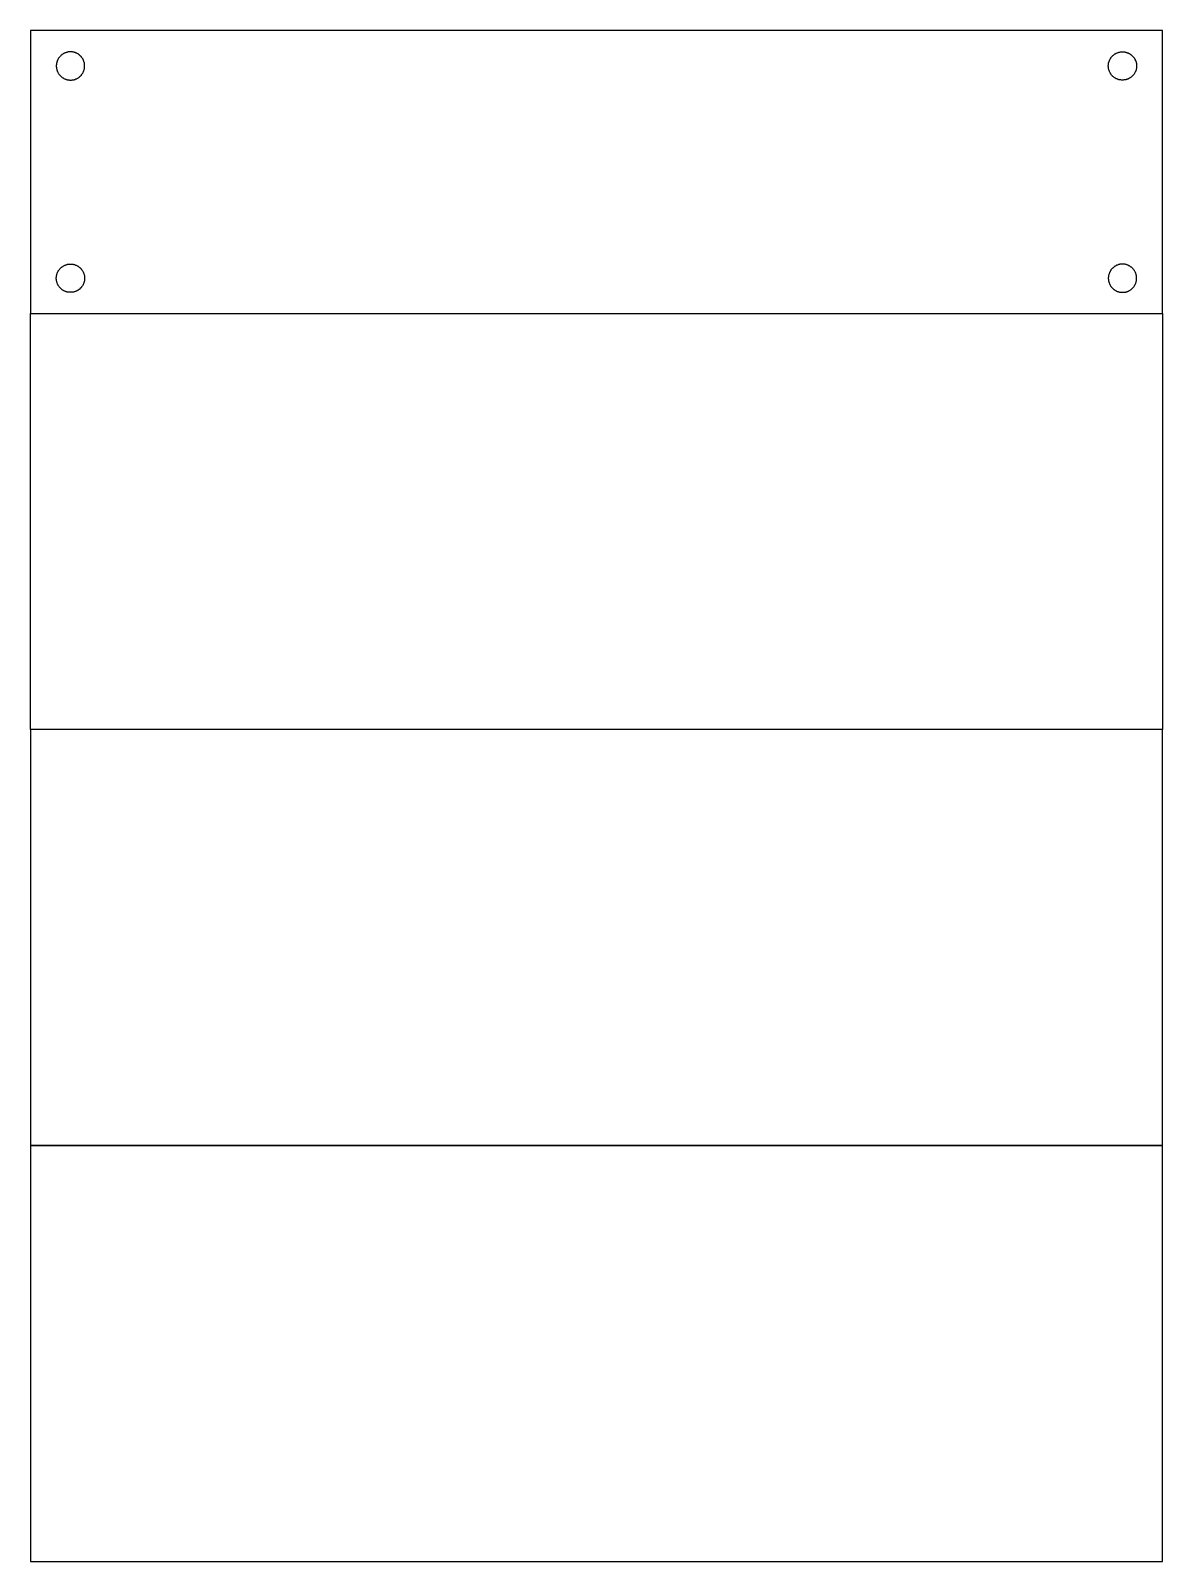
# Model space of a CAD drawing. Header units: millimetres. Extents: x -18 to 62, y -39 to 69.
import ezdxf

# ---------------------------------------------------------------- set-up
doc = ezdxf.new("R2010")
doc.units = ezdxf.units.MM
doc.header["$MEASUREMENT"] = 0
doc.layers.add('Default', color=178, linetype='Continuous', true_color=0x000000)

msp = doc.modelspace()

# ---------------------------------------------------------------- linework, layer by layer
at = {"layer": 'Default'}
for points in [[(-17.88, 68.87), (-17.88, 48.87), (62.12, 48.87), (62.12, 68.87)], [(-14.06, 66.37), (-14.06, 66.41), (-14.06, 66.44), (-14.06, 66.47), (-14.07, 66.51), (-14.07, 66.54), (-14.08, 66.58), (-14.09, 66.61), (-14.1, 66.64), (-14.11, 66.68), (-14.12, 66.71), (-14.13, 66.74), (-14.14, 66.78), (-14.16, 66.81), (-14.17, 66.84), (-14.19, 66.87), (-14.21, 66.9), (-14.23, 66.93), (-14.25, 66.96), (-14.27, 66.98), (-14.29, 67.01), (-14.31, 67.04), (-14.34, 67.06), (-14.36, 67.09), (-14.39, 67.11), (-14.41, 67.13), (-14.44, 67.16), (-14.47, 67.18), (-14.49, 67.2), (-14.52, 67.22), (-14.55, 67.23), (-14.58, 67.25), (-14.61, 67.27), (-14.65, 67.28), (-14.68, 67.3), (-14.71, 67.31), (-14.74, 67.32), (-14.78, 67.33), (-14.81, 67.34), (-14.84, 67.35), (-14.88, 67.35), (-14.91, 67.36), (-14.95, 67.36), (-14.98, 67.37), (-15.02, 67.37), (-15.05, 67.37), (-15.08, 67.37), (-15.12, 67.37), (-15.15, 67.37), (-15.19, 67.36), (-15.22, 67.36), (-15.26, 67.35), (-15.29, 67.34), (-15.32, 67.33), (-15.36, 67.32), (-15.39, 67.31), (-15.42, 67.3), (-15.46, 67.29), (-15.49, 67.27), (-15.52, 67.26), (-15.55, 67.24), (-15.58, 67.22), (-15.61, 67.21), (-15.64, 67.19), (-15.66, 67.17), (-15.69, 67.14), (-15.72, 67.12), (-15.74, 67.1), (-15.77, 67.07), (-15.79, 67.05), (-15.82, 67.02), (-15.84, 67), (-15.86, 66.97), (-15.88, 66.94), (-15.9, 66.91), (-15.92, 66.88), (-15.93, 66.85), (-15.95, 66.82), (-15.97, 66.79), (-15.98, 66.76), (-15.99, 66.73), (-16, 66.69), (-16.02, 66.66), (-16.02, 66.63), (-16.03, 66.59), (-16.04, 66.56), (-16.05, 66.53), (-16.05, 66.49), (-16.05, 66.46), (-16.06, 66.42), (-16.06, 66.39), (-16.06, 66.35), (-16.06, 66.32), (-16.05, 66.28), (-16.05, 66.25), (-16.05, 66.22), (-16.04, 66.18), (-16.03, 66.15), (-16.02, 66.11), (-16.02, 66.08), (-16, 66.05), (-15.99, 66.01), (-15.98, 65.98), (-15.97, 65.95), (-15.95, 65.92), (-15.93, 65.89), (-15.92, 65.86), (-15.9, 65.83), (-15.88, 65.8), (-15.86, 65.77), (-15.84, 65.74), (-15.82, 65.72), (-15.79, 65.69), (-15.77, 65.67), (-15.74, 65.64), (-15.72, 65.62), (-15.69, 65.6), (-15.66, 65.58), (-15.64, 65.55), (-15.61, 65.54), (-15.58, 65.52), (-15.55, 65.5), (-15.52, 65.48), (-15.49, 65.47), (-15.46, 65.45), (-15.42, 65.44), (-15.39, 65.43), (-15.36, 65.42), (-15.32, 65.41), (-15.29, 65.4), (-15.26, 65.39), (-15.22, 65.38), (-15.19, 65.38), (-15.15, 65.38), (-15.12, 65.37), (-15.08, 65.37), (-15.05, 65.37), (-15.02, 65.37), (-14.98, 65.37), (-14.95, 65.38), (-14.91, 65.38), (-14.88, 65.39), (-14.84, 65.39), (-14.81, 65.4), (-14.78, 65.41), (-14.74, 65.42), (-14.71, 65.43), (-14.68, 65.45), (-14.65, 65.46), (-14.61, 65.47), (-14.58, 65.49), (-14.55, 65.51), (-14.52, 65.53), (-14.49, 65.54), (-14.47, 65.56), (-14.44, 65.59), (-14.41, 65.61), (-14.39, 65.63), (-14.36, 65.65), (-14.34, 65.68), (-14.31, 65.7), (-14.29, 65.73), (-14.27, 65.76), (-14.25, 65.79), (-14.23, 65.81), (-14.21, 65.84), (-14.19, 65.87), (-14.17, 65.9), (-14.16, 65.93), (-14.14, 65.97), (-14.13, 66), (-14.12, 66.03), (-14.11, 66.06), (-14.1, 66.1), (-14.09, 66.13), (-14.08, 66.16), (-14.07, 66.2), (-14.07, 66.23), (-14.06, 66.27), (-14.06, 66.3), (-14.06, 66.34)], [(58.3, 66.37), (58.3, 66.41), (58.31, 66.44), (58.31, 66.47), (58.31, 66.51), (58.32, 66.54), (58.32, 66.58), (58.33, 66.61), (58.34, 66.64), (58.35, 66.68), (58.36, 66.71), (58.38, 66.74), (58.39, 66.78), (58.4, 66.81), (58.42, 66.84), (58.44, 66.87), (58.45, 66.9), (58.47, 66.93), (58.49, 66.96), (58.51, 66.98), (58.53, 67.01), (58.56, 67.04), (58.58, 67.06), (58.61, 67.09), (58.63, 67.11), (58.66, 67.13), (58.68, 67.16), (58.71, 67.18), (58.74, 67.2), (58.77, 67.22), (58.8, 67.23), (58.83, 67.25), (58.86, 67.27), (58.89, 67.28), (58.92, 67.3), (58.95, 67.31), (58.99, 67.32), (59.02, 67.33), (59.05, 67.34), (59.09, 67.35), (59.12, 67.35), (59.16, 67.36), (59.19, 67.36), (59.23, 67.37), (59.26, 67.37), (59.29, 67.37), (59.33, 67.37), (59.36, 67.37), (59.4, 67.37), (59.43, 67.36), (59.47, 67.36), (59.5, 67.35), (59.54, 67.34), (59.57, 67.33), (59.6, 67.32), (59.64, 67.31), (59.67, 67.3), (59.7, 67.29), (59.73, 67.27), (59.76, 67.26), (59.79, 67.24), (59.82, 67.22), (59.85, 67.21), (59.88, 67.19), (59.91, 67.17), (59.94, 67.14), (59.96, 67.12), (59.99, 67.1), (60.01, 67.07), (60.04, 67.05), (60.06, 67.02), (60.08, 67), (60.1, 66.97), (60.12, 66.94), (60.14, 66.91), (60.16, 66.88), (60.18, 66.85), (60.2, 66.82), (60.21, 66.79), (60.22, 66.76), (60.24, 66.73), (60.25, 66.69), (60.26, 66.66), (60.27, 66.63), (60.28, 66.59), (60.29, 66.56), (60.29, 66.53), (60.3, 66.49), (60.3, 66.46), (60.3, 66.42), (60.3, 66.39), (60.3, 66.35), (60.3, 66.32), (60.3, 66.28), (60.3, 66.25), (60.29, 66.22), (60.29, 66.18), (60.28, 66.15), (60.27, 66.11), (60.26, 66.08), (60.25, 66.05), (60.24, 66.01), (60.22, 65.98), (60.21, 65.95), (60.2, 65.92), (60.18, 65.89), (60.16, 65.86), (60.14, 65.83), (60.12, 65.8), (60.1, 65.77), (60.08, 65.74), (60.06, 65.72), (60.04, 65.69), (60.01, 65.67), (59.99, 65.64), (59.96, 65.62), (59.94, 65.6), (59.91, 65.58), (59.88, 65.55), (59.85, 65.54), (59.82, 65.52), (59.79, 65.5), (59.76, 65.48), (59.73, 65.47), (59.7, 65.45), (59.67, 65.44), (59.64, 65.43), (59.6, 65.42), (59.57, 65.41), (59.54, 65.4), (59.5, 65.39), (59.47, 65.38), (59.43, 65.38), (59.4, 65.38), (59.36, 65.37), (59.33, 65.37), (59.29, 65.37), (59.26, 65.37), (59.23, 65.37), (59.19, 65.38), (59.16, 65.38), (59.12, 65.39), (59.09, 65.39), (59.05, 65.4), (59.02, 65.41), (58.99, 65.42), (58.95, 65.43), (58.92, 65.45), (58.89, 65.46), (58.86, 65.47), (58.83, 65.49), (58.8, 65.51), (58.77, 65.53), (58.74, 65.54), (58.71, 65.56), (58.68, 65.59), (58.66, 65.61), (58.63, 65.63), (58.61, 65.65), (58.58, 65.68), (58.56, 65.7), (58.53, 65.73), (58.51, 65.76), (58.49, 65.79), (58.47, 65.81), (58.45, 65.84), (58.44, 65.87), (58.42, 65.9), (58.4, 65.93), (58.39, 65.97), (58.38, 66), (58.36, 66.03), (58.35, 66.06), (58.34, 66.1), (58.33, 66.13), (58.32, 66.16), (58.32, 66.2), (58.31, 66.23), (58.31, 66.27), (58.31, 66.3), (58.3, 66.34)], [(-14.06, 51.37), (-14.06, 51.33), (-14.06, 51.3), (-14.06, 51.26), (-14.07, 51.23), (-14.07, 51.19), (-14.08, 51.16), (-14.09, 51.13), (-14.1, 51.09), (-14.11, 51.06), (-14.12, 51.03), (-14.13, 50.99), (-14.14, 50.96), (-14.16, 50.93), (-14.17, 50.9), (-14.19, 50.87), (-14.21, 50.84), (-14.23, 50.81), (-14.25, 50.78), (-14.27, 50.75), (-14.29, 50.73), (-14.31, 50.7), (-14.34, 50.68), (-14.36, 50.65), (-14.39, 50.63), (-14.41, 50.6), (-14.44, 50.58), (-14.47, 50.56), (-14.49, 50.54), (-14.52, 50.52), (-14.55, 50.5), (-14.58, 50.49), (-14.61, 50.47), (-14.65, 50.46), (-14.68, 50.44), (-14.71, 50.43), (-14.74, 50.42), (-14.78, 50.41), (-14.81, 50.4), (-14.84, 50.39), (-14.88, 50.38), (-14.91, 50.38), (-14.95, 50.37), (-14.98, 50.37), (-15.02, 50.37), (-15.05, 50.37), (-15.08, 50.37), (-15.12, 50.37), (-15.15, 50.37), (-15.19, 50.38), (-15.22, 50.38), (-15.26, 50.39), (-15.29, 50.39), (-15.32, 50.4), (-15.36, 50.41), (-15.39, 50.42), (-15.42, 50.44), (-15.46, 50.45), (-15.49, 50.46), (-15.52, 50.48), (-15.55, 50.5), (-15.58, 50.51), (-15.61, 50.53), (-15.64, 50.55), (-15.66, 50.57), (-15.69, 50.59), (-15.72, 50.62), (-15.74, 50.64), (-15.77, 50.66), (-15.79, 50.69), (-15.82, 50.71), (-15.84, 50.74), (-15.86, 50.77), (-15.88, 50.8), (-15.9, 50.82), (-15.92, 50.85), (-15.93, 50.88), (-15.95, 50.92), (-15.97, 50.95), (-15.98, 50.98), (-15.99, 51.01), (-16, 51.04), (-16.02, 51.08), (-16.02, 51.11), (-16.03, 51.14), (-16.04, 51.18), (-16.05, 51.21), (-16.05, 51.25), (-16.05, 51.28), (-16.06, 51.31), (-16.06, 51.35), (-16.06, 51.38), (-16.06, 51.42), (-16.05, 51.45), (-16.05, 51.49), (-16.05, 51.52), (-16.04, 51.56), (-16.03, 51.59), (-16.02, 51.62), (-16.02, 51.66), (-16, 51.69), (-15.99, 51.72), (-15.98, 51.76), (-15.97, 51.79), (-15.95, 51.82), (-15.93, 51.85), (-15.92, 51.88), (-15.9, 51.91), (-15.88, 51.94), (-15.86, 51.97), (-15.84, 51.99), (-15.82, 52.02), (-15.79, 52.05), (-15.77, 52.07), (-15.74, 52.1), (-15.72, 52.12), (-15.69, 52.14), (-15.66, 52.16), (-15.64, 52.18), (-15.61, 52.2), (-15.58, 52.22), (-15.55, 52.24), (-15.52, 52.25), (-15.49, 52.27), (-15.46, 52.28), (-15.42, 52.3), (-15.39, 52.31), (-15.36, 52.32), (-15.32, 52.33), (-15.29, 52.34), (-15.26, 52.35), (-15.22, 52.35), (-15.19, 52.36), (-15.15, 52.36), (-15.12, 52.36), (-15.08, 52.37), (-15.05, 52.37), (-15.02, 52.37), (-14.98, 52.36), (-14.95, 52.36), (-14.91, 52.36), (-14.88, 52.35), (-14.84, 52.34), (-14.81, 52.34), (-14.78, 52.33), (-14.74, 52.32), (-14.71, 52.3), (-14.68, 52.29), (-14.65, 52.28), (-14.61, 52.26), (-14.58, 52.25), (-14.55, 52.23), (-14.52, 52.21), (-14.49, 52.19), (-14.47, 52.17), (-14.44, 52.15), (-14.41, 52.13), (-14.39, 52.11), (-14.36, 52.08), (-14.34, 52.06), (-14.31, 52.03), (-14.29, 52.01), (-14.27, 51.98), (-14.25, 51.95), (-14.23, 51.92), (-14.21, 51.89), (-14.19, 51.86), (-14.17, 51.83), (-14.16, 51.8), (-14.14, 51.77), (-14.13, 51.74), (-14.12, 51.71), (-14.11, 51.67), (-14.1, 51.64), (-14.09, 51.61), (-14.08, 51.57), (-14.07, 51.54), (-14.07, 51.51), (-14.06, 51.47), (-14.06, 51.44), (-14.06, 51.4)], [(58.3, 51.37), (58.3, 51.33), (58.31, 51.3), (58.31, 51.26), (58.31, 51.23), (58.32, 51.19), (58.32, 51.16), (58.33, 51.13), (58.34, 51.09), (58.35, 51.06), (58.36, 51.03), (58.38, 50.99), (58.39, 50.96), (58.4, 50.93), (58.42, 50.9), (58.44, 50.87), (58.45, 50.84), (58.47, 50.81), (58.49, 50.78), (58.51, 50.75), (58.53, 50.73), (58.56, 50.7), (58.58, 50.68), (58.61, 50.65), (58.63, 50.63), (58.66, 50.6), (58.68, 50.58), (58.71, 50.56), (58.74, 50.54), (58.77, 50.52), (58.8, 50.5), (58.83, 50.49), (58.86, 50.47), (58.89, 50.46), (58.92, 50.44), (58.95, 50.43), (58.99, 50.42), (59.02, 50.41), (59.05, 50.4), (59.09, 50.39), (59.12, 50.38), (59.16, 50.38), (59.19, 50.37), (59.23, 50.37), (59.26, 50.37), (59.29, 50.37), (59.33, 50.37), (59.36, 50.37), (59.4, 50.37), (59.43, 50.38), (59.47, 50.38), (59.5, 50.39), (59.54, 50.39), (59.57, 50.4), (59.6, 50.41), (59.64, 50.42), (59.67, 50.44), (59.7, 50.45), (59.73, 50.46), (59.76, 50.48), (59.79, 50.5), (59.82, 50.51), (59.85, 50.53), (59.88, 50.55), (59.91, 50.57), (59.94, 50.59), (59.96, 50.62), (59.99, 50.64), (60.01, 50.66), (60.04, 50.69), (60.06, 50.71), (60.08, 50.74), (60.1, 50.77), (60.12, 50.8), (60.14, 50.82), (60.16, 50.85), (60.18, 50.88), (60.2, 50.92), (60.21, 50.95), (60.22, 50.98), (60.24, 51.01), (60.25, 51.04), (60.26, 51.08), (60.27, 51.11), (60.28, 51.14), (60.29, 51.18), (60.29, 51.21), (60.3, 51.25), (60.3, 51.28), (60.3, 51.31), (60.3, 51.35), (60.3, 51.38), (60.3, 51.42), (60.3, 51.45), (60.3, 51.49), (60.29, 51.52), (60.29, 51.56), (60.28, 51.59), (60.27, 51.62), (60.26, 51.66), (60.25, 51.69), (60.24, 51.72), (60.22, 51.76), (60.21, 51.79), (60.2, 51.82), (60.18, 51.85), (60.16, 51.88), (60.14, 51.91), (60.12, 51.94), (60.1, 51.97), (60.08, 51.99), (60.06, 52.02), (60.04, 52.05), (60.01, 52.07), (59.99, 52.1), (59.96, 52.12), (59.94, 52.14), (59.91, 52.16), (59.88, 52.18), (59.85, 52.2), (59.82, 52.22), (59.79, 52.24), (59.76, 52.25), (59.73, 52.27), (59.7, 52.28), (59.67, 52.3), (59.64, 52.31), (59.6, 52.32), (59.57, 52.33), (59.54, 52.34), (59.5, 52.35), (59.47, 52.35), (59.43, 52.36), (59.4, 52.36), (59.36, 52.36), (59.33, 52.37), (59.29, 52.37), (59.26, 52.37), (59.23, 52.36), (59.19, 52.36), (59.16, 52.36), (59.12, 52.35), (59.09, 52.34), (59.05, 52.34), (59.02, 52.33), (58.99, 52.32), (58.95, 52.3), (58.92, 52.29), (58.89, 52.28), (58.86, 52.26), (58.83, 52.25), (58.8, 52.23), (58.77, 52.21), (58.74, 52.19), (58.71, 52.17), (58.68, 52.15), (58.66, 52.13), (58.63, 52.11), (58.61, 52.08), (58.58, 52.06), (58.56, 52.03), (58.53, 52.01), (58.51, 51.98), (58.49, 51.95), (58.47, 51.92), (58.45, 51.89), (58.44, 51.86), (58.42, 51.83), (58.4, 51.8), (58.39, 51.77), (58.38, 51.74), (58.36, 51.71), (58.35, 51.67), (58.34, 51.64), (58.33, 51.61), (58.32, 51.57), (58.32, 51.54), (58.31, 51.51), (58.31, 51.47), (58.31, 51.44), (58.3, 51.4)]]:
    msp.add_lwpolyline(points, close=True, dxfattribs=at)
for points in [[(-17.88, 28.87), (-17.88, 48.87)], [(62.12, 48.87), (62.12, 28.87)], [(62.12, 19.47), (-17.88, 19.47), (-17.88, 28.87)], [(62.12, 28.87), (62.12, 19.47)], [(62.12, 19.47), (-17.88, 19.47)], [(-17.88, 19.47), (-17.88, -0.53)], [(62.12, -0.53), (62.12, 19.47)], [(-17.88, -0.53), (-17.88, -9.93), (62.12, -9.93)], [(62.12, -9.93), (62.12, -0.53)], [(62.12, -9.93), (-17.88, -9.93)], [(-17.88, -9.93), (-17.88, -29.93)], [(62.12, -29.93), (62.12, -9.93)], [(-17.88, -29.93), (-17.88, -39.33), (62.12, -39.33)], [(62.12, -39.33), (62.12, -29.93)]]:
    msp.add_lwpolyline(points, dxfattribs=at)

doc.saveas('drawing.dxf')
